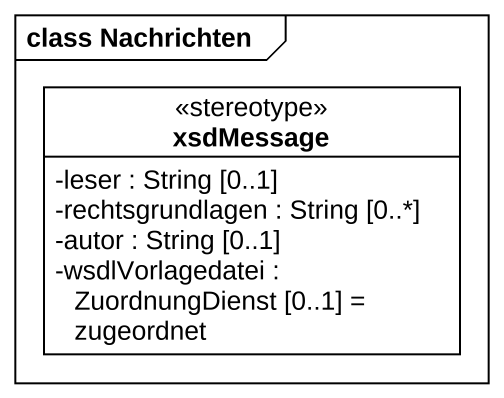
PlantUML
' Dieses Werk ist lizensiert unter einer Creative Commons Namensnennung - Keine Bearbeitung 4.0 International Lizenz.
@startuml
mainframe class Nachrichten
hide circle
hide empty members
skinparam classAttributeIconSize 0
class xsdMessage <<stereotype>> {
  -leser : String [0..1]
  -rechtsgrundlagen : String [0..*]
  -autor : String [0..1]
  -wsdlVorlagedatei : ZuordnungDienst [0..1] = zugeordnet
}
@enduml
